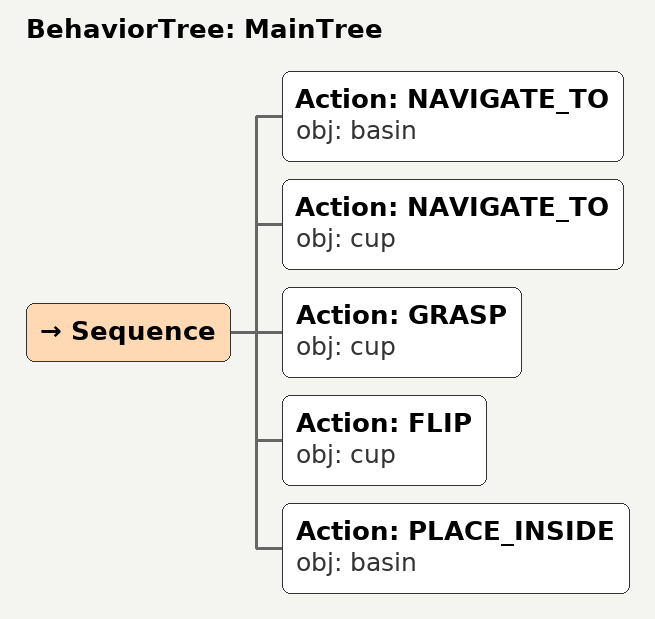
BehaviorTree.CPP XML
<root main_tree_to_execute="MainTree">
  <BehaviorTree ID="MainTree">
    <Sequence>
      <!-- Navigate to basin -->
      <Action ID="NAVIGATE_TO" obj="basin"/>
      <!-- Navigate to cup -->
      <Action ID="NAVIGATE_TO" obj="cup"/>
      <!-- Grasp cup -->
      <Action ID="GRASP" obj="cup"/>
      <!-- Flip cup upright -->
      <Action ID="FLIP" obj="cup"/>
      <!-- Place inside basin -->
      <Action ID="PLACE_INSIDE" obj="basin"/>
    </Sequence>
  </BehaviorTree>
</root>
